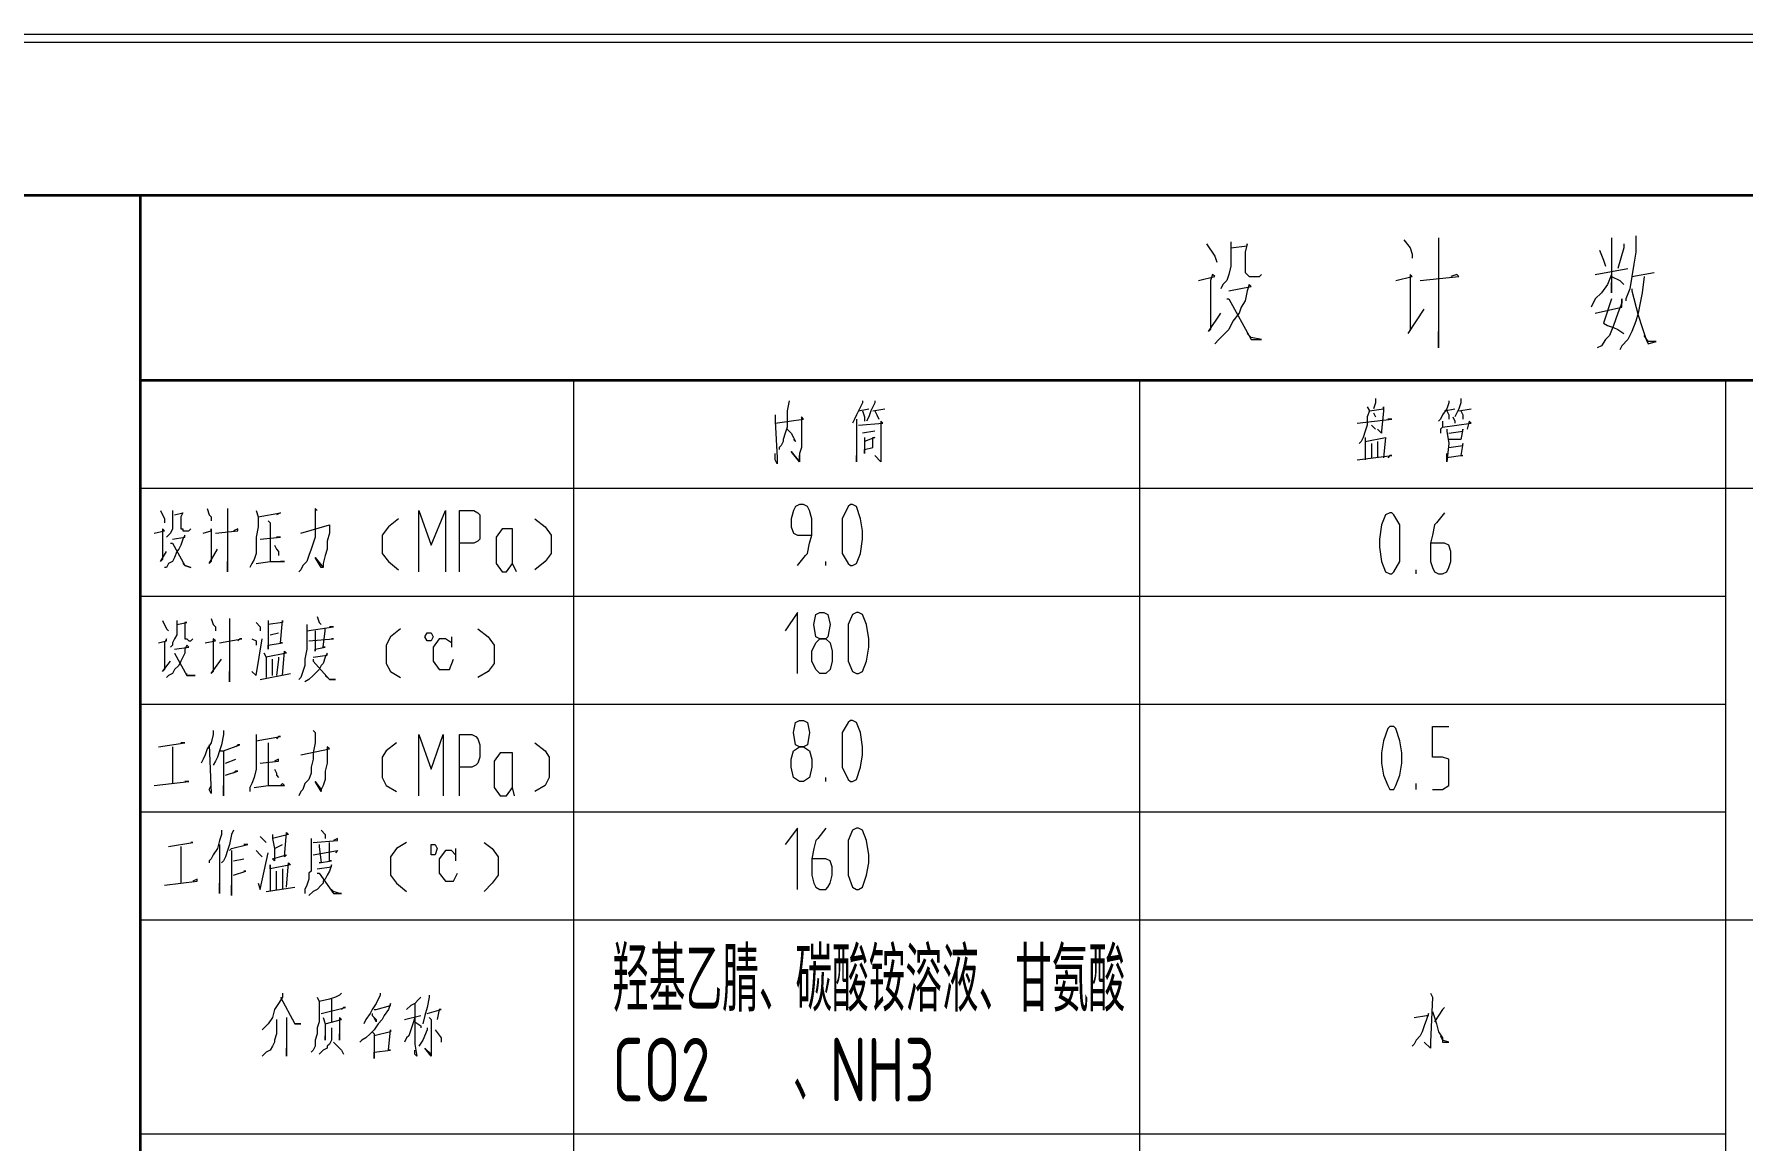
# Model space of a CAD drawing. Header units: inches. Extents: x 46040 to 48278, y -91226 to -88002.
# Drawn here: x 47487 to 47890, y -88262.5 to -88001.7 of the extents above; entities that cross this region are included whole.
import ezdxf

# ---------------------------------------------------------------- set-up
doc = ezdxf.new("R2010")
doc.units = ezdxf.units.IN
doc.layers.add('图层 1', color=7, linetype='Continuous')
doc.layers.add('轮廓线', color=7, linetype='Continuous')
doc.layers.add('细实线', color=140, linetype='Continuous', lineweight=9)
doc.styles.add('陈杰（2）', font='gbenor.shx', dxfattribs={"width": 0.8, "bigfont": 'gbcbig.shx'})

msp = doc.modelspace()

# ---------------------------------------------------------------- linework, layer by layer
at = {"layer": '图层 1', "lineweight": 0}
msp.add_lwpolyline([(46039.835, -88001.65), (48277.593, -88001.65), (48277.593, -91226.291), (46039.835, -91226.291), (46039.835, -88001.65)], dxfattribs=at)
at = {"layer": '轮廓线', "lineweight": 18}
for points in [[(46042.235, -88003.568), (48200.796, -88003.568)], [(47763.515, -88051.09), (47765.433, -88053.969), (47765.913, -88055.41)], [(47769.276, -88050.609), (47769.276, -88052.529), (47769.276, -88054.449), (47769.276, -88056.369), (47768.796, -88058.289), (47768.316, -88059.728), (47767.355, -88060.689), (47766.874, -88061.65)], [(47769.276, -88052.049), (47773.116, -88051.568), (47773.116, -88051.09), (47772.636, -88053.01), (47772.636, -88054.449), (47772.636, -88055.41), (47772.636, -88056.849), (47772.636, -88057.808), (47773.116, -88058.289), (47773.593, -88058.769), (47774.073, -88058.769), (47775.515, -88058.769), (47775.995, -88058.769), (47776.476, -88058.289)], [(47810.073, -88050.129), (47811.515, -88052.049), (47811.995, -88053.49), (47811.995, -88054.449)], [(47818.233, -88049.65), (47818.233, -88051.09), (47818.233, -88075.568), (47818.233, -88074.129), (47818.233, -88071.728)], [(47859.034, -88049.65), (47859.034, -88051.09), (47859.034, -88062.609), (47859.034, -88061.17), (47859.034, -88060.209)], [(47861.913, -88051.09), (47861.913, -88052.049), (47860.476, -88056.849)], [(47864.796, -88049.17), (47864.796, -88050.609), (47864.796, -88053.01), (47864.316, -88055.889), (47863.835, -88058.769), (47863.355, -88061.65), (47862.394, -88064.049), (47862.394, -88064.529)], [(47856.155, -88052.529), (47857.116, -88054.93), (47857.593, -88056.369)], [(47761.593, -88059.728), (47765.433, -88058.769), (47764.956, -88058.289), (47764.476, -88059.728), (47764.476, -88071.25), (47763.995, -88071.728), (47766.874, -88067.41)], [(47808.155, -88059.728), (47811.995, -88058.769), (47811.515, -88058.289), (47811.515, -88071.25), (47811.034, -88072.209), (47814.874, -88066.449)], [(47813.913, -88059.728), (47823.034, -88058.769), (47822.554, -88058.289), (47821.116, -88058.769)], [(47859.034, -88058.289), (47858.073, -88060.689), (47856.636, -88062.609), (47855.194, -88064.049), (47854.233, -88065.969)], [(47855.194, -88058.289), (47862.874, -88056.849)], [(47859.034, -88058.769), (47860.956, -88059.728), (47861.913, -88060.689)], [(47866.714, -88058.769), (47866.233, -88062.609), (47865.753, -88065.01), (47865.276, -88067.41), (47864.796, -88069.33), (47863.835, -88071.728), (47862.874, -88073.65), (47861.433, -88075.09), (47860.956, -88076.049)], [(47863.835, -88058.769), (47869.116, -88057.808)], [(47768.796, -88062.129), (47774.073, -88061.17), (47773.593, -88060.689), (47773.116, -88062.129), (47772.636, -88064.529), (47771.675, -88065.969), (47771.194, -88067.41), (47769.753, -88069.33), (47768.796, -88071.25), (47767.355, -88072.689), (47766.394, -88073.65), (47765.433, -88074.609)], [(47768.316, -88064.049), (47768.796, -88064.049), (47774.073, -88073.65), (47776.476, -88073.65), (47774.073, -88073.17), (47773.116, -88072.209)], [(47855.194, -88067.41), (47861.433, -88065.969), (47861.433, -88064.049), (47861.433, -88065.01), (47860.476, -88067.41), (47859.515, -88070.289), (47858.554, -88072.689), (47857.593, -88073.65), (47856.636, -88075.09), (47855.675, -88075.568)], [(47859.034, -88064.049), (47857.116, -88069.808), (47858.073, -88070.289), (47859.515, -88070.769), (47860.476, -88071.25), (47861.913, -88072.209)], [(47863.835, -88061.65), (47863.835, -88062.129), (47865.276, -88067.889), (47866.233, -88070.769), (47867.194, -88073.65), (47867.675, -88074.609), (47869.593, -88074.129), (47867.675, -88074.129), (47866.714, -88072.689)], [(47747.675, -88083.25), (47747.675, -88413.01)], [(47885.913, -88083.25), (47885.913, -88388.049)], [(47665.116, -88088.049), (47664.636, -88090.449), (47664.636, -88092.849), (47664.636, -88094.289), (47664.155, -88095.728), (47663.675, -88097.17), (47663.675, -88097.65), (47663.194, -88098.609), (47662.714, -88099.09), (47662.714, -88099.568)], [(47682.394, -88088.049), (47682.394, -88088.529), (47681.433, -88090.449), (47680.956, -88091.41), (47680.476, -88092.369), (47679.995, -88093.33)], [(47685.276, -88088.049), (47685.276, -88088.529), (47684.316, -88090.449), (47683.835, -88091.889), (47683.355, -88092.849)], [(47803.355, -88087.568), (47803.355, -88088.529), (47802.874, -88089.969)], [(47820.636, -88088.049), (47820.636, -88088.529), (47820.155, -88089.969), (47819.194, -88091.41), (47818.714, -88092.369), (47818.233, -88092.849)], [(47823.515, -88087.568), (47823.515, -88088.529), (47823.034, -88089.969), (47822.554, -88090.93), (47822.073, -88091.889)], [(47661.753, -88091.41), (47661.753, -88092.849), (47662.233, -88101.49), (47662.233, -88102.93), (47661.753, -88101.969), (47661.753, -88100.529)], [(47680.956, -88092.369), (47680.956, -88093.808), (47680.956, -88098.129), (47680.956, -88102.449), (47680.956, -88101.969), (47680.956, -88101.01)], [(47681.433, -88090.449), (47683.835, -88089.969)], [(47682.394, -88090.449), (47682.874, -88091.889), (47682.874, -88092.849)], [(47684.796, -88090.449), (47687.675, -88089.969)], [(47685.276, -88090.449), (47685.753, -88091.41), (47686.233, -88092.369)], [(47799.034, -88093.33), (47807.194, -88092.369), (47806.233, -88092.369)], [(47801.433, -88089.49), (47801.913, -88090.449), (47801.433, -88091.889), (47801.433, -88093.808), (47800.956, -88095.25), (47800.476, -88096.689), (47799.995, -88097.65), (47799.515, -88098.129)], [(47801.913, -88090.449), (47801.913, -88090.449), (47805.276, -88089.969), (47805.276, -88089.49), (47805.276, -88090.449), (47804.796, -88095.25), (47804.796, -88095.728), (47803.835, -88094.769)], [(47802.874, -88090.93), (47803.355, -88091.889)], [(47819.675, -88090.449), (47822.073, -88089.969)], [(47820.155, -88090.449), (47820.636, -88091.41), (47820.636, -88092.369)], [(47821.593, -88091.889), (47822.073, -88092.849), (47822.073, -88093.33)], [(47823.034, -88090.449), (47825.913, -88089.969)], [(47823.515, -88090.449), (47823.995, -88091.41), (47823.995, -88092.369)], [(47664.636, -88094.769), (47665.593, -88095.728), (47666.073, -88096.689), (47666.554, -88097.65), (47666.073, -88097.17)], [(47685.276, -88095.25), (47682.394, -88095.728)], [(47682.874, -88096.689), (47682.874, -88097.65), (47682.874, -88100.529), (47682.874, -88099.568), (47684.796, -88099.09), (47684.796, -88096.689), (47685.276, -88096.689), (47682.874, -88097.65)], [(47800.956, -88096.689), (47800.956, -88097.65), (47800.956, -88101.969)], [(47800.956, -88097.65), (47805.753, -88096.689), (47805.276, -88101.49)], [(47802.394, -88093.808), (47803.355, -88094.769)], [(47819.194, -88092.849), (47819.194, -88093.808), (47819.194, -88094.289), (47818.714, -88094.769), (47818.714, -88095.25), (47818.714, -88095.728)], [(47819.194, -88094.289), (47825.913, -88093.33), (47825.433, -88092.849), (47824.956, -88094.769)], [(47820.155, -88094.769), (47820.155, -88095.25), (47820.636, -88098.129), (47820.155, -88102.449), (47820.155, -88101.49), (47820.155, -88100.529)], [(47820.636, -88095.728), (47823.995, -88095.25), (47823.995, -88094.769), (47823.515, -88097.17), (47820.636, -88097.17)], [(47802.394, -88098.129), (47802.394, -88101.49)], [(47803.835, -88097.65), (47803.835, -88101.49)], [(47820.636, -88099.09), (47823.995, -88098.609), (47823.995, -88098.129), (47823.515, -88101.01), (47823.995, -88101.01), (47820.155, -88101.49)], [(47799.034, -88101.969), (47807.194, -88101.01), (47806.714, -88101.01), (47806.233, -88101.49)], [(47842.714, -88108.689), (48164.316, -88108.689)], [(47667.034, -88126.93), (47668.956, -88124.529), (47669.433, -88124.049), (47669.913, -88121.65), (47670.394, -88119.728), (47670.394, -88115.889), (47669.913, -88113.969), (47669.433, -88113.01), (47668.476, -88112.529), (47667.515, -88112.529), (47666.554, -88113.01), (47666.073, -88113.969), (47665.593, -88115.889), (47665.593, -88117.808), (47666.073, -88119.25), (47667.034, -88119.728), (47670.394, -88119.728)], [(47679.995, -88126.93), (47680.956, -88126.449), (47681.913, -88124.049), (47682.394, -88120.689), (47682.394, -88118.769), (47681.913, -88115.889), (47680.956, -88113.01), (47679.995, -88112.529), (47679.515, -88112.529), (47679.034, -88113.01), (47677.593, -88115.889), (47677.593, -88118.769), (47677.593, -88120.689), (47677.593, -88124.049), (47679.034, -88126.449), (47679.515, -88126.93), (47679.995, -88126.93)], [(47516.796, -88113.969), (47517.753, -88115.889), (47517.753, -88116.849)], [(47519.675, -88113.969), (47519.675, -88114.93), (47519.675, -88116.369), (47519.675, -88117.33), (47519.675, -88118.289), (47519.194, -88119.25), (47518.714, -88119.728), (47518.233, -88120.209)], [(47520.155, -88114.93), (47522.073, -88114.449), (47521.593, -88115.41), (47521.593, -88116.369), (47521.593, -88116.849), (47521.593, -88117.808), (47521.593, -88118.289), (47522.073, -88118.289), (47522.073, -88118.769), (47522.554, -88118.769), (47523.034, -88118.769), (47523.515, -88118.769), (47523.995, -88118.289)], [(47527.835, -88113.49), (47528.316, -88114.93), (47528.796, -88115.41), (47528.796, -88116.369)], [(47532.636, -88113.49), (47532.636, -88113.969), (47532.636, -88128.369), (47532.636, -88127.41), (47532.636, -88125.969)], [(47539.355, -88113.969), (47539.835, -88115.41), (47539.835, -88117.808), (47539.355, -88120.209), (47539.355, -88122.129), (47539.355, -88124.049), (47538.874, -88125.49), (47538.394, -88126.449), (47537.913, -88127.41)], [(47539.835, -88115.41), (47545.116, -88114.449), (47544.155, -88114.93)], [(47542.233, -88116.369), (47542.714, -88116.849), (47542.714, -88125.969)], [(47572.956, -88115.889), (47570.554, -88117.808), (47569.116, -88119.728), (47569.116, -88124.049), (47570.554, -88125.969), (47572.956, -88127.889)], [(47577.753, -88128.369), (47577.753, -88113.969), (47580.636, -88122.129), (47583.995, -88113.969), (47583.995, -88128.369)], [(47587.355, -88128.369), (47587.355, -88113.969), (47590.714, -88113.969), (47591.675, -88114.449), (47592.155, -88114.93), (47592.155, -88116.849), (47592.155, -88119.25), (47592.155, -88120.689), (47591.675, -88121.17), (47590.714, -88121.65), (47587.355, -88121.65)], [(47605.116, -88115.889), (47607.515, -88117.808), (47608.956, -88119.728), (47608.956, -88124.049), (47607.515, -88125.969), (47605.116, -88127.889)], [(47807.194, -88128.849), (47807.675, -88128.369), (47809.116, -88125.969), (47809.116, -88122.609), (47809.116, -88120.689), (47809.116, -88117.33), (47807.675, -88114.93), (47807.194, -88114.449), (47806.714, -88114.449), (47805.753, -88114.93), (47804.796, -88117.33), (47804.316, -88120.689), (47804.316, -88122.609), (47804.796, -88125.969), (47805.753, -88128.369), (47806.714, -88128.849), (47807.194, -88128.849)], [(47819.675, -88114.449), (47817.753, -88116.849), (47817.276, -88117.33), (47816.796, -88119.728), (47816.316, -88121.65), (47816.316, -88125.969), (47816.796, -88127.41), (47817.276, -88128.369), (47818.233, -88128.849), (47819.194, -88128.849), (47820.155, -88128.369), (47820.636, -88127.41), (47821.116, -88125.969), (47821.116, -88123.568), (47820.636, -88122.129), (47819.675, -88121.65), (47816.316, -88121.65)], [(47515.355, -88119.25), (47517.753, -88118.769), (47517.276, -88118.289), (47517.276, -88119.25), (47517.276, -88125.49), (47516.796, -88125.969), (47518.233, -88123.568)], [(47519.675, -88120.689), (47522.554, -88120.209), (47522.554, -88119.728), (47522.073, -88120.689), (47521.593, -88122.129), (47521.116, -88123.09), (47520.636, -88123.568), (47520.155, -88125.01), (47519.675, -88125.969), (47518.714, -88126.449), (47518.233, -88127.41), (47517.753, -88127.41)], [(47526.874, -88119.25), (47528.796, -88118.769), (47528.796, -88118.289), (47528.796, -88125.969), (47528.316, -88126.449), (47530.233, -88123.09)], [(47529.753, -88119.25), (47535.034, -88118.769), (47535.034, -88118.289), (47534.073, -88118.769)], [(47540.316, -88120.689), (47545.116, -88120.209), (47544.636, -88120.209), (47544.155, -88120.209)], [(47549.913, -88119.25), (47556.636, -88117.33), (47556.636, -88119.25), (47556.155, -88121.17), (47556.155, -88123.09), (47555.675, -88124.529), (47555.194, -88126.449), (47555.194, -88127.41), (47554.714, -88127.41), (47553.276, -88125.01), (47555.194, -88127.41)], [(47600.796, -88128.369), (47599.835, -88126.449), (47599.835, -88118.289), (47597.433, -88118.289), (47595.995, -88120.209), (47595.995, -88126.449), (47597.433, -88128.369), (47598.394, -88128.369), (47599.835, -88126.449)], [(47543.675, -88122.129), (47544.155, -88123.09), (47544.636, -88123.568), (47544.636, -88124.529)], [(47539.355, -88126.449), (47542.714, -88125.969), (47546.073, -88125.969), (47545.593, -88125.969), (47545.116, -88125.969)], [(47673.753, -88126.93), (47673.753, -88125.969)], [(47812.956, -88128.849), (47812.956, -88127.889)], [(47511.995, -88134.129), (47885.913, -88134.129)], [(47517.276, -88139.889), (47518.233, -88141.808), (47518.714, -88142.289)], [(47520.636, -88139.889), (47520.636, -88140.849), (47520.636, -88142.289), (47520.636, -88143.25), (47520.155, -88144.209), (47519.675, -88145.17), (47519.675, -88145.65), (47519.194, -88146.129)], [(47520.636, -88140.849), (47523.034, -88140.369), (47522.554, -88140.369), (47522.554, -88141.33), (47522.554, -88141.808), (47522.554, -88142.769), (47522.554, -88143.728), (47522.554, -88144.209), (47523.034, -88144.209), (47523.515, -88144.689), (47523.995, -88144.689), (47524.476, -88144.209)], [(47528.796, -88139.41), (47529.276, -88140.849), (47529.753, -88141.33), (47529.753, -88142.289)], [(47533.116, -88139.41), (47533.116, -88139.889), (47533.116, -88154.289), (47533.116, -88153.33), (47533.116, -88151.889)], [(47539.355, -88140.369), (47540.316, -88141.33), (47540.316, -88142.289)], [(47542.233, -88139.889), (47542.233, -88141.33), (47542.233, -88143.25), (47542.233, -88146.609), (47542.233, -88145.65), (47545.593, -88145.17), (47545.116, -88145.17), (47545.593, -88139.889), (47545.593, -88140.369), (47542.233, -88140.849)], [(47551.355, -88140.849), (47551.355, -88142.769), (47551.355, -88144.689), (47551.355, -88146.609), (47550.874, -88149.01), (47550.874, -88150.449), (47550.394, -88151.889), (47549.913, -88153.33), (47549.433, -88153.808)], [(47553.753, -88138.93), (47554.233, -88140.369), (47554.714, -88140.849)], [(47667.034, -88152.369), (47667.034, -88137.969), (47664.155, -88142.289)], [(47672.316, -88137.969), (47673.276, -88137.969), (47674.233, -88138.449), (47674.714, -88140.849), (47674.233, -88143.728), (47673.753, -88144.209), (47672.316, -88144.209), (47671.355, -88143.728), (47670.874, -88140.849), (47671.355, -88138.449), (47672.316, -88137.969)], [(47681.433, -88152.369), (47682.394, -88151.889), (47683.355, -88149.49), (47683.835, -88146.129), (47683.835, -88144.209), (47683.355, -88140.849), (47682.394, -88138.449), (47681.433, -88137.969), (47680.956, -88137.969), (47679.995, -88138.449), (47679.034, -88140.849), (47679.034, -88144.209), (47679.034, -88146.129), (47679.034, -88149.49), (47679.995, -88151.889), (47680.956, -88152.369), (47681.433, -88152.369)], [(47516.316, -88145.17), (47518.233, -88144.689), (47518.233, -88144.209), (47517.753, -88145.17), (47517.753, -88151.41), (47517.276, -88151.889), (47519.194, -88149.49)], [(47527.355, -88145.17), (47529.753, -88144.689), (47529.276, -88144.209), (47529.276, -88151.889), (47528.796, -88152.369), (47531.194, -88149.01)], [(47530.714, -88145.17), (47535.995, -88144.209), (47535.515, -88144.209), (47535.034, -88144.689)], [(47538.394, -88144.209), (47539.355, -88144.689), (47539.355, -88145.65)], [(47538.394, -88151.889), (47539.355, -88152.849), (47540.796, -88144.209)], [(47542.714, -88143.25), (47544.636, -88142.769)], [(47551.355, -88142.289), (47557.593, -88141.33), (47557.116, -88141.33), (47556.636, -88141.33)], [(47551.835, -88144.689), (47557.593, -88144.209), (47557.116, -88144.209)], [(47553.276, -88142.289), (47553.276, -88142.769), (47553.276, -88147.09), (47553.276, -88146.609), (47555.675, -88146.129), (47555.194, -88146.129), (47555.675, -88142.289), (47555.675, -88141.808)], [(47573.433, -88141.808), (47571.034, -88143.728), (47570.073, -88145.65), (47570.073, -88149.969), (47571.034, -88151.889), (47573.433, -88153.33)], [(47580.636, -88142.769), (47581.116, -88143.728), (47580.636, -88144.689), (47579.675, -88144.689), (47579.194, -88143.728), (47579.675, -88142.769), (47580.636, -88142.769)], [(47585.433, -88145.17), (47583.995, -88144.209), (47582.554, -88144.209), (47581.116, -88146.129), (47581.116, -88149.49), (47582.554, -88151.41), (47584.956, -88151.41), (47585.913, -88149.01)], [(47585.433, -88143.728), (47585.433, -88146.129)], [(47591.675, -88141.808), (47594.073, -88143.728), (47595.515, -88145.65), (47595.515, -88149.969), (47594.073, -88151.889), (47591.675, -88153.33)], [(47672.316, -88152.369), (47671.355, -88151.41), (47670.394, -88149.49), (47670.394, -88147.09), (47671.355, -88145.17), (47672.316, -88144.209), (47673.753, -88144.209), (47674.714, -88145.17), (47675.194, -88147.09), (47675.194, -88149.49), (47674.714, -88151.41), (47673.753, -88152.369), (47672.316, -88152.369)], [(47520.155, -88146.609), (47523.515, -88146.129), (47523.034, -88145.65), (47522.554, -88146.609), (47522.554, -88147.568), (47522.073, -88148.529), (47521.593, -88149.49), (47521.116, -88150.449), (47520.155, -88151.41), (47519.675, -88152.369), (47518.714, -88152.849), (47518.233, -88153.33)], [(47543.194, -88152.849), (47543.194, -88149.01)], [(47544.636, -88148.529), (47544.636, -88149.01), (47544.155, -88152.849)], [(47552.796, -88148.529), (47556.155, -88148.049), (47556.155, -88147.568), (47555.675, -88148.529), (47555.194, -88149.969), (47554.714, -88150.449), (47554.233, -88151.41), (47553.276, -88152.369), (47552.796, -88152.849), (47551.835, -88153.808), (47550.874, -88154.289)], [(47540.316, -88153.808), (47547.515, -88152.369)], [(47511.995, -88159.568), (47885.913, -88159.568)], [(47667.515, -88163.41), (47668.476, -88163.41), (47669.433, -88163.889), (47669.913, -88166.289), (47669.433, -88169.17), (47668.476, -88169.65), (47667.515, -88169.65), (47666.554, -88169.17), (47666.073, -88166.289), (47666.554, -88163.889), (47667.515, -88163.41)], [(47679.995, -88177.808), (47680.956, -88177.33), (47681.913, -88174.449), (47682.394, -88171.568), (47682.394, -88169.65), (47681.913, -88166.289), (47680.956, -88163.889), (47679.995, -88163.41), (47679.515, -88163.41), (47679.034, -88163.889), (47677.593, -88166.289), (47677.593, -88169.65), (47677.593, -88171.568), (47677.593, -88174.449), (47679.034, -88177.33), (47679.515, -88177.808), (47679.995, -88177.808)], [(47807.675, -88179.728), (47808.155, -88178.769), (47809.116, -88176.369), (47809.593, -88173.49), (47809.593, -88171.09), (47809.116, -88168.209), (47808.155, -88165.33), (47807.675, -88164.849), (47806.714, -88164.849), (47806.233, -88165.33), (47805.276, -88168.209), (47804.796, -88171.09), (47804.796, -88173.49), (47805.276, -88176.369), (47806.233, -88178.769), (47806.714, -88179.728), (47807.675, -88179.728)], [(47816.796, -88179.728), (47819.194, -88179.728), (47820.636, -88178.769), (47820.636, -88177.33), (47820.636, -88174.449), (47820.636, -88172.529), (47819.194, -88172.049), (47816.796, -88172.049), (47816.796, -88164.849), (47820.636, -88164.849)], [(47516.316, -88169.65), (47522.554, -88168.689), (47522.073, -88168.689), (47521.593, -88168.689)], [(47529.276, -88165.808), (47529.276, -88166.769), (47528.796, -88168.689), (47527.835, -88170.129), (47527.355, -88171.568), (47526.874, -88172.529), (47526.394, -88173.49)], [(47528.316, -88169.17), (47528.796, -88180.689), (47528.316, -88179.728), (47528.796, -88178.769)], [(47531.675, -88165.808), (47531.675, -88166.769), (47531.194, -88169.17), (47530.714, -88170.609), (47530.233, -88172.049), (47529.753, -88173.01), (47529.276, -88173.969)], [(47530.714, -88170.609), (47531.675, -88170.609), (47535.515, -88169.17), (47535.034, -88169.17), (47534.554, -88169.65)], [(47539.355, -88166.769), (47539.355, -88167.728), (47539.355, -88170.129), (47539.355, -88172.529), (47539.355, -88174.93), (47538.874, -88176.849), (47538.394, -88178.289), (47537.913, -88179.25), (47537.913, -88180.209)], [(47539.355, -88168.209), (47545.116, -88167.25), (47544.636, -88167.25), (47544.155, -88167.728)], [(47542.233, -88168.689), (47542.233, -88169.17), (47542.233, -88178.769)], [(47552.796, -88165.808), (47553.276, -88166.289), (47553.276, -88168.689), (47552.796, -88171.09), (47552.796, -88172.529), (47552.316, -88174.449), (47552.316, -88175.889), (47551.835, -88177.33), (47550.874, -88178.289), (47550.394, -88179.728), (47549.913, -88180.209), (47549.433, -88181.17)], [(47572.476, -88168.689), (47570.073, -88170.609), (47569.116, -88172.049), (47569.116, -88176.849), (47570.073, -88178.769), (47572.476, -88180.209)], [(47577.753, -88181.17), (47577.753, -88166.769), (47580.636, -88174.93), (47583.515, -88166.769), (47583.515, -88181.17)], [(47587.355, -88181.17), (47587.355, -88166.769), (47590.233, -88166.769), (47591.194, -88167.25), (47591.675, -88167.728), (47592.155, -88169.17), (47592.155, -88172.049), (47591.675, -88173.49), (47591.194, -88173.969), (47590.233, -88174.449), (47587.355, -88174.449)], [(47605.116, -88168.689), (47607.515, -88170.609), (47608.476, -88172.049), (47608.476, -88176.849), (47607.515, -88178.769), (47605.116, -88180.209)], [(47519.675, -88169.65), (47519.675, -88170.609), (47519.675, -88178.289)], [(47531.675, -88170.609), (47531.675, -88177.33), (47531.675, -88179.728), (47531.675, -88181.17), (47531.675, -88180.209), (47531.675, -88178.769)], [(47532.155, -88173.49), (47534.554, -88172.529)], [(47540.316, -88173.49), (47544.636, -88173.01), (47544.636, -88172.529), (47543.675, -88173.01)], [(47549.913, -88171.568), (47556.636, -88170.129), (47556.155, -88169.65), (47556.155, -88171.568), (47556.155, -88173.49), (47555.675, -88175.41), (47555.675, -88177.33), (47555.194, -88178.769), (47554.714, -88179.728), (47554.714, -88180.209), (47553.276, -88177.808), (47554.714, -88179.728)], [(47600.316, -88181.17), (47599.835, -88179.25), (47599.835, -88171.09), (47596.956, -88171.09), (47595.515, -88173.01), (47595.515, -88179.25), (47596.956, -88181.17), (47598.394, -88181.17), (47599.835, -88179.25)], [(47667.515, -88177.808), (47666.073, -88176.849), (47665.593, -88174.449), (47665.593, -88172.529), (47666.073, -88170.609), (47667.515, -88169.65), (47668.476, -88169.65), (47669.913, -88170.609), (47670.394, -88172.529), (47670.394, -88174.449), (47669.913, -88176.849), (47668.476, -88177.808), (47667.515, -88177.808)], [(47532.155, -88176.369), (47535.034, -88175.41), (47534.554, -88175.41), (47534.073, -88175.889)], [(47543.675, -88174.93), (47544.155, -88175.889), (47544.155, -88176.369), (47544.636, -88176.849)], [(47673.753, -88177.808), (47673.753, -88176.849)], [(47515.355, -88178.769), (47523.515, -88177.808), (47522.554, -88177.808)], [(47538.874, -88179.25), (47542.233, -88178.769), (47546.073, -88178.769), (47545.593, -88178.289), (47545.116, -88178.769)], [(47812.956, -88179.728), (47812.956, -88178.289)], [(47511.995, -88185.01), (47885.913, -88185.01)], [(47531.194, -88189.33), (47531.194, -88190.289), (47530.714, -88191.728), (47530.233, -88193.65), (47529.276, -88195.09), (47528.796, -88196.049), (47528.316, -88196.529), (47528.316, -88197.01)], [(47534.073, -88189.33), (47533.593, -88190.289), (47533.116, -88192.689), (47532.636, -88194.129), (47532.155, -88195.568), (47531.675, -88196.529), (47531.194, -88197.01)], [(47554.714, -88189.33), (47555.675, -88190.289), (47555.675, -88191.25)], [(47667.034, -88203.25), (47667.034, -88188.849), (47664.155, -88192.689)], [(47673.753, -88188.849), (47671.835, -88191.25), (47671.355, -88191.728), (47670.874, -88193.65), (47670.394, -88196.049), (47670.394, -88199.889), (47670.874, -88201.808), (47671.355, -88202.769), (47672.316, -88203.25), (47673.753, -88203.25), (47674.233, -88202.769), (47674.714, -88201.808), (47675.194, -88199.889), (47675.194, -88197.969), (47674.714, -88196.529), (47673.753, -88196.049), (47670.394, -88196.049)], [(47681.433, -88203.25), (47682.394, -88202.769), (47683.355, -88199.889), (47683.835, -88197.01), (47683.835, -88195.09), (47683.355, -88191.728), (47682.394, -88189.33), (47681.433, -88188.849), (47680.956, -88188.849), (47679.995, -88189.33), (47679.034, -88191.728), (47679.034, -88195.09), (47679.034, -88197.01), (47679.034, -88199.889), (47679.995, -88202.769), (47680.956, -88203.25), (47681.433, -88203.25)], [(47518.714, -88193.17), (47524.476, -88192.209), (47523.995, -88192.209)], [(47521.593, -88193.17), (47521.593, -88194.129), (47521.593, -88201.808)], [(47530.714, -88192.689), (47530.714, -88204.209), (47530.714, -88203.25), (47530.714, -88201.808)], [(47533.116, -88194.129), (47533.593, -88193.65), (47537.433, -88192.689), (47536.956, -88192.689), (47536.476, -88192.689)], [(47540.316, -88190.769), (47541.276, -88191.728), (47541.753, -88192.209)], [(47543.194, -88190.289), (47543.194, -88191.25), (47543.675, -88193.65), (47543.675, -88196.529), (47543.194, -88196.049), (47546.554, -88195.09), (47546.073, -88195.568), (47546.554, -88189.808), (47547.034, -88190.289), (47543.194, -88191.25)], [(47543.675, -88193.65), (47545.593, -88192.689)], [(47552.316, -88191.25), (47552.316, -88192.689), (47552.316, -88195.09), (47552.316, -88197.01), (47552.316, -88198.93), (47551.835, -88199.41), (47551.835, -88200.849), (47551.355, -88202.289), (47550.874, -88203.25), (47550.874, -88204.209)], [(47552.796, -88192.209), (47558.554, -88191.728), (47558.554, -88191.25), (47557.593, -88191.728)], [(47554.233, -88192.689), (47554.233, -88193.17), (47554.714, -88197.01), (47554.233, -88197.01), (47557.116, -88196.529), (47556.636, -88196.529), (47556.636, -88192.689), (47556.636, -88192.209)], [(47574.874, -88192.209), (47572.476, -88193.65), (47571.034, -88195.568), (47571.034, -88199.889), (47572.476, -88201.808), (47574.874, -88203.728)], [(47581.593, -88192.689), (47582.073, -88193.65), (47581.593, -88195.09), (47580.636, -88195.09), (47580.636, -88193.65), (47580.636, -88192.689), (47581.593, -88192.689)], [(47593.116, -88192.209), (47595.034, -88193.65), (47596.476, -88195.568), (47596.476, -88199.889), (47595.034, -88201.808), (47593.116, -88203.728)], [(47533.593, -88194.129), (47533.593, -88200.369), (47533.593, -88202.769), (47533.593, -88204.689), (47533.593, -88203.728), (47533.593, -88202.289)], [(47534.073, -88196.529), (47536.476, -88196.049)], [(47539.355, -88194.129), (47540.316, -88195.09), (47540.796, -88195.568)], [(47539.835, -88201.808), (47540.316, -88203.25), (47542.233, -88194.609)], [(47553.753, -88198.449), (47557.116, -88197.969), (47557.116, -88197.49), (47556.636, -88198.93), (47556.155, -88199.889), (47555.675, -88200.849), (47555.194, -88201.33), (47555.194, -88201.808), (47554.714, -88202.289), (47553.753, -88203.25), (47552.796, -88203.728), (47551.835, -88204.689)], [(47552.796, -88195.09), (47558.554, -88194.129), (47558.073, -88194.609)], [(47586.394, -88195.09), (47585.433, -88194.129), (47583.995, -88194.129), (47582.554, -88196.049), (47582.554, -88199.41), (47583.995, -88201.33), (47585.913, -88201.33), (47586.874, -88199.41)], [(47586.394, -88193.65), (47586.394, -88196.529)], [(47517.753, -88202.289), (47525.433, -88201.33), (47525.433, -88200.849), (47524.476, -88201.33)], [(47534.073, -88199.889), (47536.956, -88198.93), (47536.476, -88198.93)], [(47544.155, -88203.25), (47544.155, -88199.41), (47544.155, -88198.93)], [(47545.593, -88198.449), (47545.593, -88198.93), (47545.593, -88203.25)], [(47553.753, -88199.41), (47554.233, -88199.41), (47557.593, -88204.209), (47559.515, -88204.209), (47559.034, -88204.209), (47557.593, -88203.728), (47557.116, -88203.25)], [(47541.753, -88203.728), (47548.476, -88202.769)], [(47511.995, -88210.449), (48164.316, -88210.449)], [(47842.714, -88210.449), (48164.316, -88210.449)], [(47545.593, -88227.728), (47545.593, -88228.689), (47544.636, -88230.129), (47543.675, -88231.568), (47543.194, -88233.49), (47542.233, -88234.93), (47541.276, -88235.889), (47540.796, -88236.369)], [(47553.753, -88228.689), (47554.233, -88229.65), (47554.233, -88232.529), (47554.233, -88234.449), (47553.753, -88235.889), (47553.753, -88237.33), (47553.276, -88238.769), (47553.276, -88240.209), (47552.796, -88241.17), (47552.316, -88241.65)], [(47559.515, -88227.728), (47559.034, -88228.209), (47558.073, -88228.689), (47556.636, -88229.17), (47554.233, -88229.65)], [(47557.116, -88229.17), (47557.116, -88230.129), (47557.116, -88234.449)], [(47568.636, -88227.728), (47568.636, -88228.209), (47567.675, -88230.129), (47566.714, -88231.568), (47566.233, -88232.529), (47565.276, -88233.969), (47564.796, -88234.93)], [(47578.233, -88228.689), (47577.753, -88229.17), (47576.796, -88230.129), (47575.835, -88230.609), (47574.874, -88231.568)], [(47580.155, -88228.209), (47580.155, -88228.689), (47579.675, -88231.09), (47579.194, -88233.01), (47578.714, -88234.93)], [(47546.554, -88233.49), (47546.554, -88234.449), (47546.554, -88242.609), (47546.554, -88242.129), (47546.554, -88240.689)], [(47554.714, -88232.529), (47560.476, -88231.09), (47559.995, -88231.09), (47559.515, -88231.568)], [(47555.194, -88233.49), (47555.675, -88234.93), (47555.675, -88238.769), (47555.675, -88238.289), (47555.675, -88237.808)], [(47567.194, -88231.568), (47567.675, -88231.568), (47571.034, -88230.609), (47571.034, -88230.129), (47570.554, -88231.568), (47569.593, -88233.01), (47569.116, -88233.969), (47568.155, -88234.93), (47567.194, -88236.369), (47566.233, -88237.33), (47565.276, -88238.289), (47564.316, -88238.769), (47563.835, -88239.25)], [(47566.714, -88232.529), (47566.714, -88233.01), (47567.675, -88233.969), (47567.675, -88234.449), (47567.194, -88233.49)], [(47574.394, -88233.969), (47578.233, -88233.01)], [(47576.796, -88233.49), (47576.316, -88234.93), (47575.835, -88236.369), (47575.355, -88237.808), (47574.874, -88238.289), (47574.394, -88239.25)], [(47576.796, -88230.129), (47576.796, -88239.728), (47577.276, -88242.609), (47576.796, -88242.129), (47576.796, -88241.17)], [(47580.155, -88233.49), (47580.636, -88233.969), (47580.636, -88240.209), (47580.636, -88241.65), (47580.636, -88242.609), (47579.194, -88240.689), (47580.636, -88242.129)], [(47579.675, -88232.529), (47583.034, -88231.568), (47582.554, -88231.568), (47582.073, -88233.969)], [(47812.476, -88233.49), (47815.355, -88233.01), (47815.835, -88233.01), (47815.835, -88232.529), (47815.355, -88233.969), (47814.874, -88235.41), (47814.394, -88236.849), (47813.913, -88237.808), (47812.956, -88238.769), (47812.476, -88239.728), (47811.995, -88240.209)], [(47816.796, -88232.049), (47817.276, -88233.49), (47817.753, -88234.93), (47818.233, -88236.849), (47819.194, -88238.289), (47819.194, -88239.25), (47820.636, -88239.25), (47819.194, -88238.769)], [(47819.675, -88231.09), (47819.194, -88231.568), (47817.276, -88234.449)], [(47544.155, -88233.969), (47544.155, -88234.449), (47544.155, -88235.889), (47544.155, -88237.33), (47543.675, -88238.769), (47543.675, -88239.25), (47543.194, -88240.209), (47542.714, -88241.17), (47541.753, -88241.65), (47540.796, -88242.609)], [(47557.116, -88235.889), (47557.116, -88236.369), (47557.116, -88237.808), (47557.116, -88238.769), (47556.636, -88239.728), (47556.155, -88240.209), (47556.155, -88240.689), (47555.194, -88241.17), (47554.714, -88241.65), (47554.233, -88242.129)], [(47566.714, -88236.849), (47567.194, -88237.33), (47567.194, -88240.209), (47567.194, -88240.689), (47567.194, -88243.09), (47567.194, -88242.129), (47567.194, -88241.65), (47571.034, -88241.17), (47570.554, -88241.17), (47571.034, -88236.369), (47571.034, -88236.849), (47567.194, -88237.808)], [(47576.796, -88234.449), (47578.233, -88235.41), (47578.233, -88235.889)], [(47579.675, -88235.889), (47579.675, -88236.369), (47578.714, -88238.769), (47577.753, -88240.209)], [(47581.593, -88236.369), (47583.034, -88238.289), (47583.034, -88239.25)], [(47818.714, -88237.808), (47819.194, -88238.769)], [(47557.593, -88239.25), (47558.554, -88240.209), (47559.034, -88240.689), (47559.515, -88241.17), (47559.995, -88242.129)], [(47511.995, -88260.849), (47885.913, -88260.849)]]:
    msp.add_lwpolyline(points, dxfattribs=at)
at = {"layer": '轮廓线', "lineweight": 35}
for points in [[(46132.954, -88039.568), (48164.316, -88039.568)], [(47511.995, -88039.568), (48164.316, -88039.568)], [(47511.995, -88039.568), (47511.995, -89065.33)], [(47511.995, -88083.25), (48164.316, -88083.25)], [(47827.835, -88083.25), (48164.316, -88083.25)]]:
    msp.add_lwpolyline(points, dxfattribs=at)
at = {"layer": '轮廓线', "lineweight": 5}
for points in [[(47614.233, -88083.25), (47614.233, -88413.01)], [(47885.913, -88083.25), (47885.913, -88413.01)], [(47511.995, -88108.689), (48164.316, -88108.689)]]:
    msp.add_lwpolyline(points, dxfattribs=at)
at = {"layer": '轮廓线', "lineweight": 18}
for points, knots in [([(47661.753, -88093.33), (47661.753, -88093.33), (47665.116, -88092.849), (47665.116, -88092.849), (47665.116, -88092.849), (47668.476, -88092.369), (47668.476, -88092.369), (47668.476, -88092.369), (47667.995, -88091.889), (47667.995, -88091.889), (47667.995, -88091.889), (47667.995, -88094.769), (47667.995, -88094.769), (47667.995, -88094.769), (47667.995, -88096.689), (47667.995, -88096.689), (47667.995, -88096.689), (47667.995, -88097.17), (47667.995, -88097.17), (47667.995, -88097.17), (47667.995, -88099.09), (47667.995, -88099.09), (47667.995, -88099.09), (47667.515, -88100.529), (47667.515, -88100.529), (47667.515, -88100.529), (47667.515, -88101.49), (47667.515, -88101.49), (47667.515, -88101.49), (47667.515, -88102.449), (47667.515, -88102.449), (47667.515, -88102.449), (47665.593, -88100.049), (47665.593, -88100.049), (47665.593, -88100.049), (47667.515, -88102.449), (47667.515, -88102.449), (47667.515, -88102.449), (47667.515, -88101.01), (47667.515, -88101.01)], [0, 0, 0, 0, 1, 1, 1, 2, 2, 2, 3, 3, 3, 4, 4, 4, 5, 5, 5, 6, 6, 6, 7, 7, 7, 8, 8, 8, 9, 9, 9, 10, 10, 10, 11, 11, 11, 12, 12, 12, 13, 13, 13, 13]), ([(47681.433, -88093.808), (47681.433, -88093.808), (47687.194, -88093.33), (47687.194, -88093.33), (47687.194, -88093.33), (47686.714, -88092.849), (47686.714, -88092.849), (47686.714, -88092.849), (47686.714, -88093.808), (47686.714, -88093.808), (47686.714, -88093.808), (47686.714, -88100.529), (47686.714, -88100.529), (47686.714, -88100.529), (47686.714, -88101.969), (47686.714, -88101.969), (47686.714, -88101.969), (47686.714, -88102.449), (47686.714, -88102.449), (47686.714, -88102.449), (47685.276, -88101.01), (47685.276, -88101.01), (47685.276, -88101.01), (47686.714, -88102.449), (47686.714, -88102.449)], [0, 0, 0, 0, 1, 1, 1, 2, 2, 2, 3, 3, 3, 4, 4, 4, 5, 5, 5, 6, 6, 6, 7, 7, 7, 8, 8, 8, 8]), ([(47553.276, -88113.49), (47553.276, -88113.49), (47553.753, -88113.969), (47553.753, -88113.969), (47553.753, -88113.969), (47553.276, -88113.49), (47553.276, -88113.49), (47553.276, -88113.49), (47553.276, -88116.369), (47553.276, -88116.369), (47553.276, -88116.369), (47553.276, -88118.769), (47553.276, -88118.769), (47553.276, -88118.769), (47553.276, -88120.209), (47553.276, -88120.209), (47553.276, -88120.209), (47552.796, -88121.65), (47552.796, -88121.65), (47552.796, -88121.65), (47552.316, -88123.09), (47552.316, -88123.09), (47552.316, -88123.09), (47551.835, -88124.529), (47551.835, -88124.529), (47551.835, -88124.529), (47551.355, -88125.969), (47551.355, -88125.969), (47551.355, -88125.969), (47550.394, -88126.93), (47550.394, -88126.93), (47550.394, -88126.93), (47549.913, -88127.889), (47549.913, -88127.889), (47549.913, -88127.889), (47549.433, -88128.369), (47549.433, -88128.369)], [0, 0, 0, 0, 1, 1, 1, 2, 2, 2, 3, 3, 3, 4, 4, 4, 5, 5, 5, 6, 6, 6, 7, 7, 7, 8, 8, 8, 9, 9, 9, 10, 10, 10, 11, 11, 11, 12, 12, 12, 12]), ([(47519.194, -88121.65), (47519.194, -88121.65), (47519.675, -88121.65), (47519.675, -88121.65), (47519.675, -88121.65), (47522.554, -88126.93), (47522.554, -88126.93), (47522.554, -88126.93), (47523.995, -88127.41), (47523.995, -88127.41), (47523.995, -88127.41), (47522.554, -88126.93), (47522.554, -88126.93), (47522.554, -88126.93), (47522.073, -88126.449), (47522.073, -88126.449)], [0, 0, 0, 0, 1, 1, 1, 2, 2, 2, 3, 3, 3, 4, 4, 4, 5, 5, 5, 5]), ([(47520.155, -88147.568), (47520.155, -88147.568), (47520.155, -88147.568), (47520.155, -88147.568), (47520.155, -88147.568), (47523.034, -88152.849), (47523.034, -88152.849), (47523.034, -88152.849), (47524.956, -88152.849), (47524.956, -88152.849), (47524.956, -88152.849), (47523.034, -88152.849), (47523.034, -88152.849), (47523.034, -88152.849), (47523.034, -88152.369), (47523.034, -88152.369)], [0, 0, 0, 0, 1, 1, 1, 2, 2, 2, 3, 3, 3, 4, 4, 4, 5, 5, 5, 5]), ([(47545.593, -88152.849), (47545.593, -88152.849), (47546.073, -88147.09), (47546.073, -88147.09), (47546.073, -88147.09), (47546.554, -88147.568), (47546.554, -88147.568), (47546.554, -88147.568), (47541.753, -88148.529), (47541.753, -88148.529), (47541.753, -88148.529), (47541.276, -88147.568), (47541.276, -88147.568), (47541.276, -88147.568), (47541.753, -88148.529), (47541.753, -88148.529), (47541.753, -88148.529), (47541.753, -88153.33), (47541.753, -88153.33)], [0, 0, 0, 0, 1, 1, 1, 2, 2, 2, 3, 3, 3, 4, 4, 4, 5, 5, 5, 6, 6, 6, 6]), ([(47552.796, -88149.01), (47552.796, -88149.01), (47552.796, -88149.49), (47552.796, -88149.49), (47552.796, -88149.49), (47556.636, -88153.808), (47556.636, -88153.808), (47556.636, -88153.808), (47558.073, -88153.808), (47558.073, -88153.808), (47558.073, -88153.808), (47556.636, -88153.808), (47556.636, -88153.808), (47556.636, -88153.808), (47555.675, -88152.849), (47555.675, -88152.849)], [0, 0, 0, 0, 1, 1, 1, 2, 2, 2, 3, 3, 3, 4, 4, 4, 5, 5, 5, 5]), ([(47546.554, -88202.769), (47546.554, -88202.769), (47547.034, -88197.01), (47547.034, -88197.01), (47547.034, -88197.01), (47547.515, -88197.49), (47547.515, -88197.49), (47547.515, -88197.49), (47542.714, -88198.449), (47542.714, -88198.449), (47542.714, -88198.449), (47542.714, -88197.49), (47542.714, -88197.49), (47542.714, -88197.49), (47542.714, -88198.449), (47542.714, -88198.449), (47542.714, -88198.449), (47542.714, -88203.728), (47542.714, -88203.728)], [0, 0, 0, 0, 1, 1, 1, 2, 2, 2, 3, 3, 3, 4, 4, 4, 5, 5, 5, 6, 6, 6, 6]), ([(47545.116, -88228.689), (47545.116, -88228.689), (47548.476, -88234.93), (47548.476, -88234.93), (47548.476, -88234.93), (47549.913, -88234.93), (47549.913, -88234.93), (47549.913, -88234.93), (47548.476, -88234.93), (47548.476, -88234.93), (47548.476, -88234.93), (47547.995, -88233.969), (47547.995, -88233.969)], [0, 0, 0, 0, 1, 1, 1, 2, 2, 2, 3, 3, 3, 4, 4, 4, 4]), ([(47816.316, -88227.728), (47816.316, -88227.728), (47816.796, -88228.689), (47816.796, -88228.689), (47816.796, -88228.689), (47816.316, -88239.25), (47816.316, -88239.25), (47816.316, -88239.25), (47816.316, -88240.209), (47816.316, -88240.209), (47816.316, -88240.209), (47816.316, -88240.689), (47816.316, -88240.689), (47816.316, -88240.689), (47814.874, -88239.25), (47814.874, -88239.25), (47814.874, -88239.25), (47816.316, -88240.689), (47816.316, -88240.689)], [0, 0, 0, 0, 1, 1, 1, 2, 2, 2, 3, 3, 3, 4, 4, 4, 5, 5, 5, 6, 6, 6, 6]), ([(47555.675, -88234.93), (47555.675, -88234.93), (47559.515, -88233.969), (47559.515, -88233.969), (47559.515, -88233.969), (47559.034, -88233.49), (47559.034, -88233.49), (47559.034, -88233.49), (47559.034, -88235.41), (47559.034, -88235.41), (47559.034, -88235.41), (47559.034, -88236.849), (47559.034, -88236.849), (47559.034, -88236.849), (47559.034, -88238.289), (47559.034, -88238.289), (47559.034, -88238.289), (47559.034, -88238.769), (47559.034, -88238.769), (47559.034, -88238.769), (47559.034, -88238.289), (47559.034, -88238.289), (47559.034, -88238.289), (47559.034, -88237.33), (47559.034, -88237.33)], [0, 0, 0, 0, 1, 1, 1, 2, 2, 2, 3, 3, 3, 4, 4, 4, 5, 5, 5, 6, 6, 6, 7, 7, 7, 8, 8, 8, 8])]:
    msp.add_open_spline(points, degree=3, knots=knots, dxfattribs=at)

# ---------------------------------------------------------------- texts
at = {"layer": '细实线', "style": '陈杰（2）', "width": 0.8}
for s, p in [('羟基乙腈、碳酸铵溶液、甘氨酸', (47623.362, -88232.065)), ('CO2   、NH3', (47623.362, -88253.268))]:
    msp.add_text(s, height=15, dxfattribs=at).set_placement(p)

doc.saveas('drawing.dxf')
